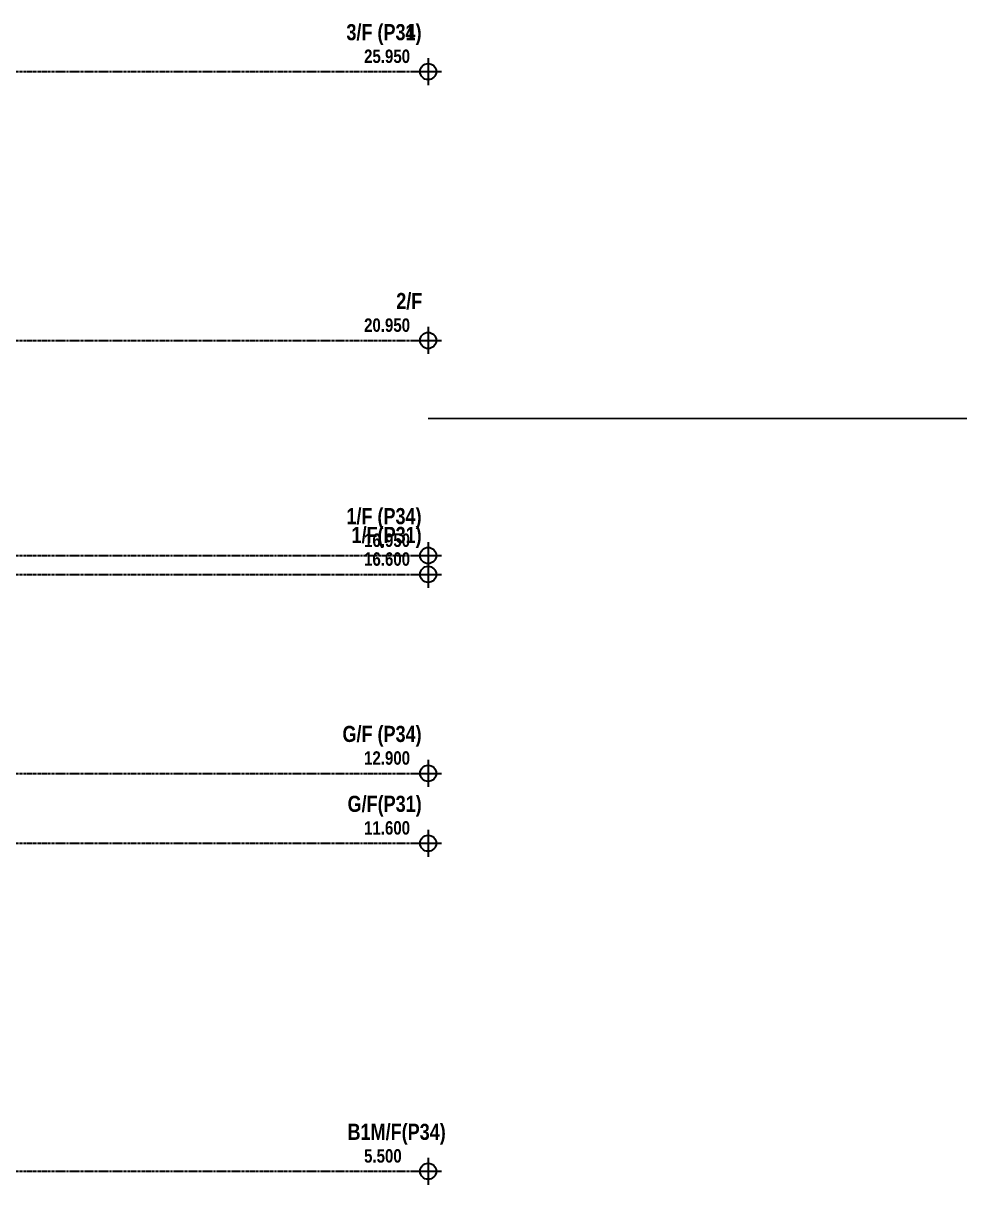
# Model space of a CAD drawing. Header units: millimetres. Extents: x 50357 to 985146, y 723188 to 1803594.
# Drawn here: x 838971 to 856384, y 767351 to 788952 of the extents above; entities that cross this region are included whole.
import ezdxf

# ---------------------------------------------------------------- set-up
doc = ezdxf.new("R2010")
doc.units = ezdxf.units.MM
doc.header["$LTSCALE"] = 3
doc.header["$MEASUREMENT"] = 0
doc.linetypes.add('Grid Line', pattern=[22.225, 12.7, -3.175, 3.175, -3.175])
doc.layers.add('ADS012__', color=7, linetype='Continuous', lineweight=13)
doc.styles.add('Arial_B', font='arialbd.ttf', dxfattribs={"width": 0.8, "height": 300})
doc.styles.add('Arial_B_1', font='arialbd.ttf', dxfattribs={"width": 0.8, "height": 250})

# ---------------------------------------------------------------- blocks, each defined once
blk = doc.blocks.new('Level - TR_3_0mm-29552-SEC B')
at = {"layer": 'ADS012__', "color": 10, "lineweight": 30}
for p, q in [((113066, 13151), (113066, 12649)), ((112815, 12900), (113317, 12900))]:
    blk.add_line(p, q, dxfattribs=at)
blk.add_circle((113066, 12900), 150, dxfattribs=at)

msp = doc.modelspace()

# ---------------------------------------------------------------- linework, layer by layer
msp.add_line((846499.1057, 781602.7666), (858719.1344, 781602.7666))
at = {"layer": 'ADS012__', "linetype": 'Grid Line', "lineweight": 30}
for p, q in [((827706.3622, 788052.7666), (846517.1118, 788052.7666)), ((827706.3622, 783052.7666), (846517.1118, 783052.7666)), ((827706.3622, 779052.7666), (846517.1118, 779052.7666)), ((827706.3622, 778702.7666), (846517.1118, 778702.7666)), ((827706.3622, 775002.7666), (846517.1118, 775002.7666)), ((827706.3622, 773702.7666), (846517.1118, 773702.7666)), ((827706.3622, 767602.7666), (846517.1118, 767602.7666))]:
    msp.add_line(p, q, dxfattribs=at)

# ---------------------------------------------------------------- block references
at = {"color": 50, "lineweight": 5}
for p in [(733432.9534, 775152.7666), (733432.9534, 770152.7666), (733432.9534, 766152.7666), (733432.9534, 765802.7666), (733432.9534, 762102.7666), (733432.9534, 760802.7666), (733432.9534, 754702.7666)]:
    msp.add_blockref('Level - TR_3_0mm-29552-SEC B', p, dxfattribs=at)

# ---------------------------------------------------------------- texts
at = {"layer": 'ADS012__', "lineweight": 30, "attachment_point": 1}
for s, insert, char_height, width, style in [('3/F (P34)', (844979.7369, 788936.2902), 300, 1718.818, 'Arial_B'), ('3/F (P31)', (844979.7369, 788936.2902), 300, 1718.818, 'Arial_B'), ('25.950', (845308.2846, 788463.0506), 250, 1026.16, 'Arial_B_1'), ('2/F', (845906.1369, 783936.2902), 300, 596.4555, 'Arial_B'), ('20.950', (845308.2846, 783463.0506), 250, 1026.16, 'Arial_B_1'), ('1/F (P34)', (844979.7369, 779936.2902), 300, 1718.818, 'Arial_B'), ('1/F(P31)', (845074.9369, 779586.2902), 300, 1603.375, 'Arial_B'), ('16.950', (845308.2846, 779463.0506), 250, 1026.16, 'Arial_B_1'), ('16.600', (845308.2846, 779113.0506), 250, 1026.16, 'Arial_B_1'), ('G/F (P34)', (844906.1369, 775886.2902), 300, 1808.607, 'Arial_B'), ('12.900', (845308.2846, 775413.0506), 250, 1026.16, 'Arial_B_1'), ('G/F(P31)', (845001.3369, 774586.2902), 300, 1693.164, 'Arial_B'), ('11.600', (845308.2846, 774113.0506), 250, 1026.16, 'Arial_B_1'), ('B1M/F(P34)', (845001.3369, 768486.2902), 300, 1693.164, 'Arial_B'), ('5.500', (845308.2846, 768013.0506), 250, 1026.16, 'Arial_B_1')]:
    msp.add_mtext(s, dxfattribs=dict(at, insert=insert, char_height=char_height, width=width, style=style))

doc.saveas('drawing.dxf')
